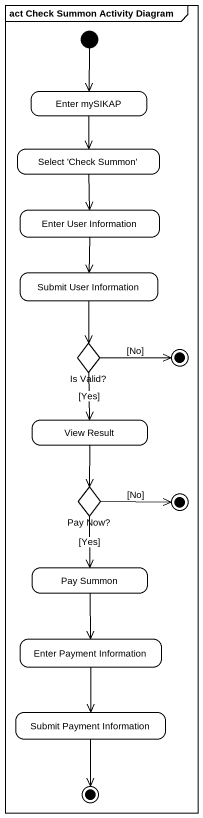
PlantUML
@startuml
mainframe act Check Summon Activity Diagram
hide empty description
state "Enter mySIKAP" as Enter_mySIKAP
state "Select 'Check Summon'" as Select_Check_Summon
state "Enter User Information" as Enter_User_Information
state "Submit User Information" as Submit_User_Information
state "Is Valid?" as Is_Valid <<choice>>
state final1 <<end>>
state "View Result" as View_Result
state "Pay Now?" as Pay_Now <<choice>>
state final2 <<end>>
state "Pay Summon" as Pay_Summon
state "Enter Payment Information" as Enter_Payment_Information
state "Submit Payment Information" as Submit_Payment_Information
state final3 <<end>>
[*] --> Enter_mySIKAP
Enter_mySIKAP --> Select_Check_Summon
Select_Check_Summon --> Enter_User_Information
Enter_User_Information --> Submit_User_Information
Submit_User_Information --> Is_Valid
Is_Valid -right-> final1 : [No]
Is_Valid --> View_Result : [Yes]
View_Result --> Pay_Now
Pay_Now -right-> final2 : [No]
Pay_Now --> Pay_Summon : [Yes]
Pay_Summon --> Enter_Payment_Information
Enter_Payment_Information --> Submit_Payment_Information
Submit_Payment_Information --> final3
@enduml
